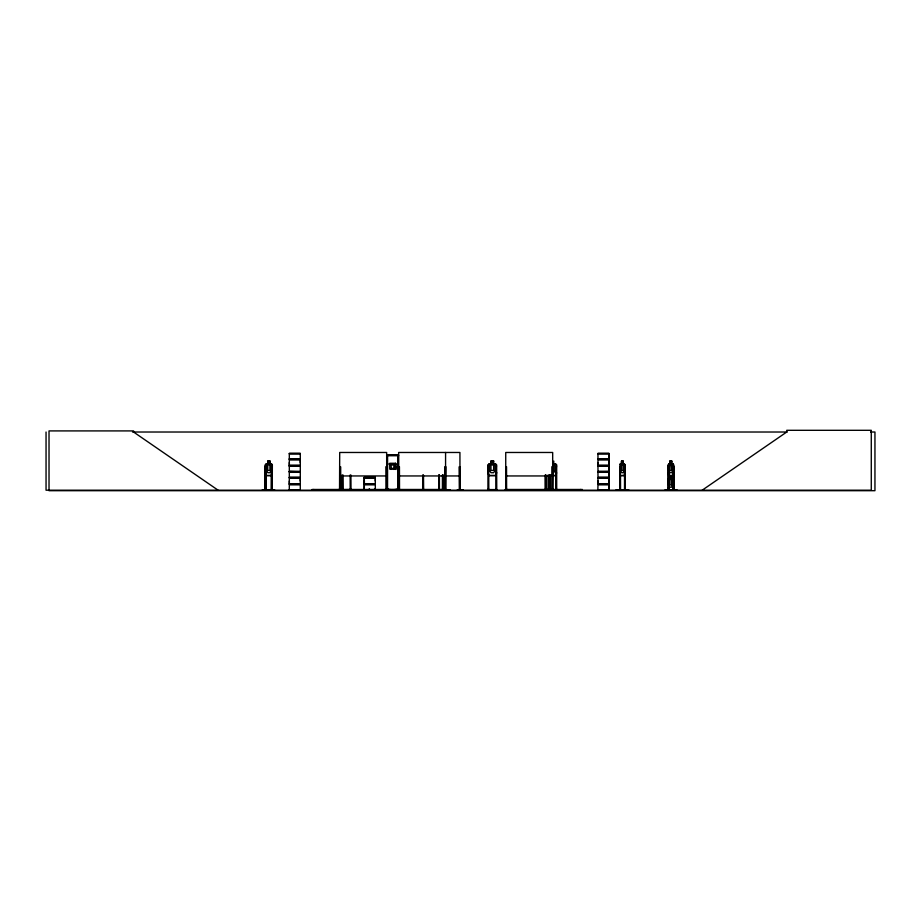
<?xml version="1.0" encoding="UTF-8"?>
<svg xmlns="http://www.w3.org/2000/svg" width="921" height="921" viewBox="0 0 921 921"><rect width="100%" height="100%" fill="white"/><g stroke="black" fill="none" stroke-linecap="round" stroke-linejoin="round"><path stroke-width="1.38" d="M289.332 483.686L289.332 480.992M289.332 465.22L289.332 462.526M300.281 480.992L300.281 478.287L289.321 478.287L289.321 483.686L300.292 483.686L300.292 478.287M300.281 462.526L300.281 459.832L289.321 459.832L289.321 465.22L300.292 465.22L300.292 459.832M364.163 483.686L364.163 478.287L375.319 478.287L375.308 483.686L364.163 483.686L364.175 480.992M364.348 480.992L364.348 483.686L364.336 478.287M375.308 480.992L375.308 478.287M597.971 483.686L597.971 478.287L608.942 478.287L608.942 483.686L597.971 483.686L597.982 480.992M597.971 465.22L597.971 459.832L608.942 459.832L608.942 465.22L597.971 465.22L597.982 462.526M608.931 478.287L608.931 483.686M608.931 459.832L608.931 465.22M336.395 489.765L350.038 489.592M450.116 489.753L434.931 490.087M557.217 489.765L541.571 490.145M289.263 471.54L300.304 471.794M289.286 490.191L289.321 484.768L300.292 484.768L300.292 489.972L289.263 489.995M364.302 490.191L364.348 484.768M375.319 489.972L375.319 484.768L364.163 484.768L364.071 490.11M597.867 471.598L608.954 471.794M597.867 490.03L608.954 489.972L608.942 484.768L597.971 484.768L597.867 490.11M620.34 475.593L619.775 472.715L620.259 475.593L624.473 475.593L625.083 464.967L624.357 464.046L620.305 464.046M624.473 475.593L625.083 472.726M672.802 490.099L673.504 479.473L672.791 478.448L673.504 479.473M672.963 475.501L673.585 465.013L672.986 463.954L671.789 463.954M541.606 490.087L557.412 490.145M548.72 490.191L548.87 475.017M616.264 490.145L628.755 490.145L616.31 489.73M664.766 490.133L677.246 490.087M271.442 475.501L272.351 472.726L271.499 475.593L265.996 475.593M365.649 490.133L378.174 489.765L364.279 489.995M419.941 490.133L425.364 489.73M267.643 490.202L262.45 489.73L274.838 490.133M496.534 472.715L495.579 475.501L488.936 475.501M496.638 472.726L495.648 475.593L488.867 475.593L487.969 472.726M548.133 490.145L548.179 489.35M339.538 489.765L339.711 452.476L386.659 452.476L386.716 490.202M342.128 490.133L342.209 489.35M387.557 490.133L387.58 454.997M387.96 490.133L388.04 489.35M397.849 490.179L397.907 454.997L398.125 490.145M398.494 490.03L398.402 454.997M505.122 490.191L505.249 489.477L582.337 489.477L582.337 490.202M619.706 490.202L620.351 463.954M668.462 489.35L668.519 490.202L668.001 479.484L668.588 478.448M553.705 472.715L555.133 470.401L555.133 465.013L553.705 464.046L553.797 461.064M265.225 490.202L265.271 464.978L266.077 463.954L267.666 463.954M266.054 475.593L265.271 472.726L265.329 464.978L266.111 464.046L271.499 464.046M390.297 489.512L391.195 489.995M391.356 490.179L391.195 490.202M393.497 490.168L394.464 490.191M394.349 490.168L394.695 489.512M398.402 455.181L386.843 454.997L386.843 490.202L398.586 490.11L398.643 452.476L459.924 452.476L460.005 490.202L460.12 466.74L459.303 466.74L459.418 490.202M548.928 490.145L548.962 489.35M702.193 490.202L786.741 432.018L786.741 430.303L871.278 430.303L871.278 490.202L46.05 490.202L46.05 432.018M389.721 465.013L391.172 464.046M393.566 490.202L394.084 490.179M394.649 489.995L389.951 490.168L391.506 490.156M132.486 432.018L787.179 432.018M870.633 432.018L874.95 432.018L874.95 490.697L49.02 490.697L49.02 430.913L133.568 430.913L133.568 432.018L218.104 490.202M289.309 453.328L300.304 453.328M597.959 453.328L608.954 453.328M289.332 453.869L300.281 453.869M597.982 453.869L608.931 453.869L608.931 458.75M398.586 455.032L387.027 455.181M386.843 455.734L398.586 455.734M289.321 458.75L300.292 458.75L300.292 453.546L289.309 453.546L289.332 458.75M289.24 459.119L300.373 459.119M597.89 459.119L609.023 459.119M289.24 459.452L300.373 459.452M597.89 459.452L609.023 459.452M267.689 461.156L269.934 461.156M493.656 461.156L490.951 461.156L490.951 464.046L489.512 465.013L489.512 470.401L490.951 472.715L493.656 472.715L495.095 470.401L495.095 465.013L493.656 464.046L493.748 461.064L490.858 461.064L490.858 463.954L488.89 463.954L487.969 464.978L487.923 490.202M621.537 461.156L623.252 461.156M670.004 461.156L671.812 461.156M269.957 463.954L271.522 463.954L272.351 464.967L272.225 490.202M389.099 463.954L391.068 463.954M393.958 463.954L395.834 463.954M493.748 463.954L495.613 463.954L496.638 464.967L496.753 490.145M553.797 463.954L555.662 463.954L556.675 464.967L556.71 490.202M621.548 463.954L620.27 463.954L619.787 464.978M623.241 463.954L624.461 463.954L625.014 465.013L624.864 490.202M670.016 463.954L668.681 463.954L668.162 465.024L668.128 490.202M389.146 464.046L395.788 464.046L396.755 465.013M488.936 464.046L495.579 464.046L496.534 465.013M553.705 464.046L555.628 464.046L556.583 465.013M668.715 464.046L673.044 464.046M272.351 464.967L271.476 463.954M289.24 465.6L300.373 465.6M597.89 465.6L609.023 465.6M289.24 465.934L300.373 465.934M597.89 465.934L609.023 465.934M289.321 466.314L300.292 466.314L300.292 471.506L289.332 471.368M272.225 466.74L271.396 466.74L271.327 490.202M339.711 466.74L340.505 466.74L340.597 490.202M386.659 466.74L385.864 466.74L385.957 490.202M396.755 466.74L395.961 466.74L395.961 469.491M398.643 466.74L399.438 466.74L399.53 490.202M487.923 466.74L488.717 466.74L488.809 490.202M496.534 466.74L495.74 466.74L495.832 490.202M505.733 466.74L506.527 466.74L506.619 490.202M555.835 466.74L555.835 490.202L555.789 466.74L556.618 466.74M619.764 466.74L620.489 466.74M668.139 466.74L668.876 466.74M597.959 471.506L608.954 471.506L608.942 466.314L597.971 466.314L597.971 471.506L608.931 471.368L608.931 466.314M300.304 471.517L289.309 471.506L289.332 466.314M289.332 472.323L300.281 472.323M597.982 472.323L608.931 472.323L608.931 477.205M668.093 472.726L668.738 475.593L673.078 475.593L673.712 472.726M266.054 475.501L271.499 475.501M551.667 475.501L555.628 475.501L556.56 472.715L555.674 475.593L551.644 475.593M620.305 475.501L624.426 475.501M668.715 475.501L673.044 475.501M339.711 475.95L386.659 475.95M398.643 475.95L459.924 475.95M505.733 475.95L552.681 475.95M289.321 477.205L300.292 477.205L300.292 472.013L289.309 471.978L289.332 477.205M364.163 477.205L375.319 477.205M289.24 477.585L300.373 477.585M364.094 477.585L375.388 477.585M597.89 477.585L609.023 477.585M289.24 477.918L300.373 477.918M364.094 477.918L375.388 477.918M597.89 477.918L609.023 477.918M668.519 478.448L672.86 478.448M289.24 484.055L300.373 484.055M364.094 484.055L375.388 484.055M597.89 484.055L609.023 484.055M289.24 484.388L300.373 484.388M364.094 484.388L375.388 484.388M597.89 484.388L609.023 484.388M264.972 489.35L265.95 489.35M271.315 489.35L272.294 489.35M460.201 489.35L459.234 489.35L459.234 490.202M488.809 489.35L487.831 489.35L487.831 490.202M496.626 489.35L495.648 489.35L495.648 490.202M619.695 489.35L620.547 489.35M625.324 489.35L624.473 489.35L624.473 490.202M668.082 489.35L668.945 489.35M673.09 489.35L673.953 489.35M389.019 489.592L395.869 489.592M457.495 490.145L462.837 489.73L457.392 490.202M488.809 489.592L495.648 489.592M262.439 489.765L267.585 489.765M289.332 489.822L300.281 489.822M364.175 489.822L378.174 489.765M457.438 489.753L462.849 489.753M541.606 489.765L557.355 489.765M597.982 489.822L608.931 489.822L608.931 484.768M616.299 490.087L628.721 490.087M396.963 490.145L396.847 489.35M387.269 490.191L387.027 454.997M393.866 464.046L395.305 465.013L395.305 469.054M623.183 464.046L624.058 465.013L624.058 470.401L623.183 472.715L621.537 472.715L620.65 470.401L621.479 461.064L623.31 461.064L623.252 464.046M672.963 464.046L673.712 464.967L673.654 490.202M446.19 490.191L446.075 489.477L312.058 489.477L312.058 490.202M556.572 490.191L556.48 489.35M673.953 490.202L673.896 466.74L673.147 466.74L673.09 490.202M673.562 489.35L673.527 490.202M673.378 475.017L673.378 477.78M673.378 479.507L673.378 487.209M673.378 489.35L673.32 490.202M671.674 475.558L672.457 484.895L671.536 487.209L669.832 487.209L668.911 484.895L668.911 479.507L669.832 478.54L669.843 475.558M670.016 461.064L669.083 470.401L670.004 472.715L671.731 472.715L672.652 470.401L671.87 461.064L669.947 461.064L669.947 463.954M669.763 475.558L669.763 478.448M668.876 472.254L668.876 479.162M668.876 487.451L668.945 490.202M668.646 466.74L668.704 490.202M668.232 465.024L668.37 479.162M668.37 487.451L668.37 490.202M625.071 489.35L625.244 490.202L625.255 466.74L624.53 466.74L624.519 490.202M624.772 466.74L624.714 490.202M621.617 461.156L621.617 464.046M620.489 475.017L620.547 490.202M620.305 489.35L620.305 490.202M620.247 466.74L620.155 490.202M620.006 466.74L620.006 490.202M580.621 489.477L580.621 490.202M553.705 465.013L553.705 470.401M553.233 461.64L553.233 462.607M552.773 489.35L552.738 490.202L552.968 466.74L551.886 466.74L551.794 490.202M552.658 490.202L552.681 452.476L505.733 452.476L505.733 490.202L505.641 489.35M551.967 489.35L551.978 490.202M550.251 489.35L550.274 490.202M550.228 475.017L550.228 490.202M549.975 475.017L549.883 490.202M549.791 475.017L549.733 490.202M549.538 475.017L549.48 490.202M548.041 475.017L548.041 490.202M545.934 475.017L545.98 490.202M545.669 475.017L545.727 490.202M545.497 475.017L545.623 490.202M545.255 489.35L545.255 490.202M545.232 475.017L545.186 490.202M506.953 489.477L506.953 490.202M506.435 489.35L506.435 490.202M496.442 489.35L496.442 490.202M488.625 489.35L488.625 490.202M488.072 465.024L488.072 472.715M459.798 489.35L459.832 490.202M459.487 466.74L459.591 490.202M445.672 489.35L445.706 490.202L445.879 466.74L444.785 466.74L444.693 490.202L444.693 489.35M445.58 452.476L445.557 490.202M444.359 489.477L444.359 490.202M443.059 475.017L443.093 490.202M442.794 475.017L442.805 490.202L442.69 475.017M442.414 475.017L442.414 490.202L442.379 489.35M439.398 475.017L439.444 490.202M439.167 489.35L439.167 490.202L439.029 475.017M438.753 475.017L438.753 490.202L438.718 489.35M423.499 475.213L423.568 490.202M423.315 475.213L423.384 490.202M423.188 489.35L423.188 490.202M422.877 475.213L422.877 490.202M422.681 475.213L422.681 490.202L422.612 489.35M399.346 489.35L399.346 490.202M398.724 489.35L398.735 490.202M396.663 489.35L396.663 490.202M396.053 489.35L396.053 490.202M395.961 489.35L395.869 490.202M393.866 469.054L393.866 465.013L391.172 465.013L391.172 469.054M388.927 489.35L389.019 490.202M388.835 489.35L388.835 490.202M388.225 489.35L388.132 490.202M385.772 489.35L385.772 490.202M374.939 489.35L374.916 490.202M374.709 489.35L374.778 490.202M374.582 490.202L374.502 489.35L374.34 490.202M374.168 489.35L374.11 490.202M369.724 489.592L369.724 490.202M369.666 489.35L369.494 490.202M369.436 489.35L369.309 490.202L369.252 489.35M369.068 489.35L368.93 490.202M368.895 489.35L368.907 490.202M350.924 475.017L351.016 490.202M350.832 489.35L350.832 490.202M350.13 475.017L350.21 490.202M350.038 489.35L350.038 490.202M343.096 475.017L343.188 490.202M342.301 475.017L342.393 490.202M341.403 489.477L341.403 490.202M340.943 475.213L340.943 490.202M340.505 466.74L340.413 490.202M340.045 489.477L340.045 490.202M339.803 489.35L339.803 490.202M338.329 489.477L338.329 490.202M313.773 489.477L313.773 490.202M272.04 466.74L272.04 490.202L271.914 489.35M271.672 489.35L271.672 490.202M271.58 466.74L271.499 490.202M269.876 461.156L269.876 464.046M265.95 490.202L265.87 466.74L265.052 466.74L264.972 490.202M265.697 466.74L265.766 490.202M265.57 489.35L265.593 490.202M265.352 489.35L265.352 490.202M391.08 469.399A1.462 1.462 0 0 1 393.912 469.399M271.108 470.401L269.934 472.715L267.746 472.715L266.572 470.401L266.572 465.013L267.746 464.046L267.666 461.064L270.014 461.064L269.934 464.046L271.108 465.013L271.108 470.401M608.954 453.546L597.959 453.546L597.982 458.75L608.942 458.75L608.942 453.546M269.542 461.64L268.138 461.64L268.138 462.607L269.542 462.607L269.542 461.64M493.172 461.64L491.434 461.64L491.434 462.607L493.172 462.607L493.172 461.64M622.884 461.64L621.825 461.64L621.825 462.607L622.884 462.607L622.884 461.64M671.421 461.64L670.315 461.64L670.315 462.607L671.421 462.607L671.421 461.64M395.604 463.275L389.733 463.275L389.733 469.134L395.604 469.134L395.604 463.275M269.934 465.013L267.746 465.013L267.746 470.401L269.934 470.401L269.934 465.013M493.656 465.013L490.951 465.013L490.951 470.401L493.656 470.401L493.656 465.013M623.183 465.013L621.537 465.013L621.537 470.401L623.183 470.401L623.183 465.013M671.731 465.013L670.004 465.013L670.004 470.401L671.731 470.401L671.731 465.013M608.954 471.989L597.959 471.989L597.982 477.205L608.942 477.205L608.942 472.013M671.236 476.134L670.131 476.134L670.131 477.101L671.236 477.101L671.236 476.134M671.536 479.507L669.832 479.507L669.832 484.895L671.536 484.895L671.536 479.507"/></g></svg>
